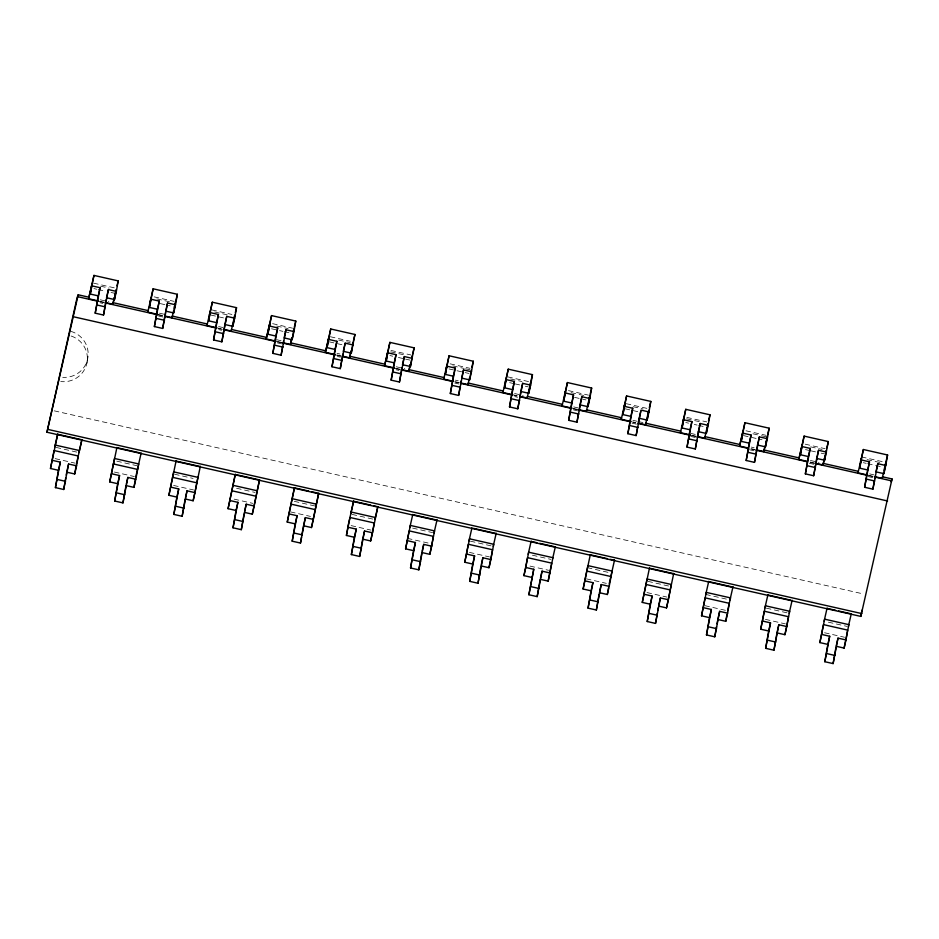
<?xml version="1.0" encoding="UTF-8"?>
<svg xmlns="http://www.w3.org/2000/svg" width="939" height="939" viewBox="0 0 939 939"><rect width="100%" height="100%" fill="white"/><g stroke="black" fill="none" stroke-linecap="round" stroke-linejoin="round"><path stroke-width="0.7" stroke-dasharray="4.7 3.52" d="M86.799 363.487L87.55 359.168M93.595 283.155L114.981 287.991M154.196 296.865L174.149 301.384M211.944 309.94L231.898 314.448M272.615 323.662L292.569 328.181M330.364 336.737L350.317 341.244M390.964 350.447L410.918 354.965M450.133 363.839L470.087 368.346M507.882 376.903L529.267 381.739M568.482 390.612L588.436 395.131M626.231 403.688L647.605 408.524M686.832 417.397L706.785 421.916M746 430.79L765.954 435.297M805.169 444.17L825.123 448.689M861.568 456.941L884.374 462.094M100.532 286.172L109.088 288.097M156.86 298.907L171.109 302.135M214.608 311.983L228.858 315.211M276.7 326.033L288.109 328.615M338.733 340.071L350.13 342.653M390.777 351.843L403.606 354.742M452.798 365.881L464.195 368.464M465.627 368.781L469.899 369.755M510.546 378.945L521.943 381.527M571.147 392.666L583.964 395.565M633.168 406.693L643.145 408.958M686.632 418.794L699.461 421.693M752.937 433.795L760.062 435.414M761.482 435.731L765.766 436.705M810.686 446.87L822.083 449.441M867.084 459.629L879.913 462.528M93.935 288.59L96.787 289.235M98.219 289.552L105.344 291.172M111.037 292.463L113.889 293.109M160.24 303.59L170.217 305.856M210.864 315.046L223.682 317.945M271.535 328.779L282.932 331.361M284.364 331.678L290.069 332.969M329.284 341.843L342.113 344.754M389.885 355.552L392.737 356.198M398.429 357.489L404.134 358.78M405.554 359.109L409.838 360.071M449.053 368.945L469.007 373.464M509.654 382.666L513.926 383.628M515.347 383.945L519.631 384.92M525.324 386.211L528.176 386.856M574.527 397.338L585.924 399.92M625.151 408.794L637.968 411.693M685.74 422.503L688.592 423.149M694.297 424.44L697.149 425.085M698.569 425.414L705.694 427.022M743.488 435.579L762.022 439.769M805.509 449.605L809.794 450.579M811.214 450.896L815.486 451.87M821.191 453.161L825.463 454.124M863.34 462.692L866.192 463.338M867.613 463.666L881.862 466.894M100.297 299.787L108.842 301.724M159.466 313.18L163.738 314.142M218.634 326.572L222.919 327.535M276.465 339.66L282.17 340.939M337.066 353.369L339.918 354.015M396.235 366.762L404.791 368.687M455.403 380.142L458.255 380.788M514.584 393.535L523.129 395.472M573.752 406.927L578.025 407.89M632.921 420.32L637.205 421.282M638.626 421.611L642.898 422.573M690.67 433.384L696.374 434.675M751.27 447.093L754.123 447.739M810.439 460.486L818.996 462.422M869.69 473.89L873.974 474.864M100.027 301.325L104.299 302.299M157.775 314.401L163.48 315.692M218.376 328.11L221.217 328.756M277.627 341.514L281.9 342.489M336.796 354.907L341.068 355.881M395.965 368.299L400.249 369.262M455.145 381.692L459.417 382.654M514.314 395.073L517.166 395.718M573.483 408.465L577.755 409.439M632.663 421.857L635.503 422.503M691.832 435.25L696.104 436.212M751 448.642L755.273 449.605M810.169 462.023L814.453 462.997M868 475.111L873.704 476.402M99.323 301.572L105.039 302.874M157.963 314.847L163.679 316.138M218.036 328.439L222.332 329.413M276.676 341.714L282.404 343.005M336.749 355.306L341.045 356.268M395.389 368.569L399.685 369.543M455.462 382.161L458.326 382.819M514.114 395.436L516.966 396.082M572.755 408.711L577.039 409.674M632.827 422.304L635.691 422.949M691.468 435.567L695.764 436.541M751.54 449.171L754.404 449.816M810.181 462.434L814.477 463.408M868.833 475.709L873.117 476.672M99.992 302.757L102.844 303.403M158.632 316.032L162.917 316.995M218.705 329.624L221.557 330.27M277.345 342.888L281.641 343.862M337.418 356.48L340.282 357.137M396.058 369.755L398.922 370.4M454.699 383.03L458.995 383.992M514.772 396.622L517.635 397.267M573.424 409.885L577.708 410.859M632.064 423.16L636.349 424.135M690.705 436.435L696.433 437.727M749.345 449.699L755.073 450.99M809.418 463.291L813.714 464.265M868.07 476.566L873.786 477.857M54.274 410.848L863.833 594.047M56.129 447.422L77.503 452.269M116.8 461.155L136.754 465.674M174.548 474.218L193.082 478.421M236.569 488.257L255.103 492.447M294.318 501.332L315.692 506.168M352.066 514.396L373.44 519.232M412.667 528.105L432.621 532.624M470.416 541.169L491.79 546.017M532.436 555.207L550.958 559.398M587.333 567.637L608.707 572.473M647.933 581.347L669.307 586.182M705.752 594.434L727.138 599.27M766.353 608.143L787.727 612.979M828.374 622.181L846.908 626.372M55.155 458.631L75.108 463.15M114.417 472.047L134.359 476.554M173.586 485.44L193.54 489.947M234.187 499.149L252.708 503.339M290.503 511.896L310.457 516.403M351.104 525.605L371.058 530.124M407.42 538.352L430.226 543.505M469.441 552.39L489.395 556.897M530.042 566.1L548.576 570.29M586.37 578.847L606.312 583.354M646.959 592.556L666.913 597.075M704.79 605.643L726.164 610.479M765.391 619.353L785.344 623.872M824.559 632.745L844.513 637.252M70.683 331.303A23.886 23.475 9.9 0 1 62.749 377.325M71.129 336.009A23.886 23.475 9.9 0 1 60.742 381.539"/><path stroke-width="1.41" d="M875.125 476.73L882.249 478.338L882.519 476.801L892.05 478.949L860.805 616.407L46.95 432.233L77.104 297.581L78.195 294.787L88.9 297.205L88.63 298.755L98.607 301.008M46.95 432.233L78.195 294.787M66.235 475.064L66.739 472.176L74.709 473.972L76.564 465.826L68.594 464.019L63.711 489.489L55.424 487.611L58.441 470.298L50.471 468.491L57.713 434.264L80.519 439.429M50.471 468.491L54.051 450.52L78.277 456.002L76.564 465.826M55.424 487.611L60.307 462.141L52.338 460.345M108.384 289.588L106.53 297.733L114.499 299.541L116.354 291.395L108.384 289.588L103.513 315.046L95.215 313.18L98.231 295.855L90.273 294.06L91.987 284.235L88.63 298.755M90.273 294.06L93.959 275.409L118.185 280.89L116.354 291.395M63.711 489.489L65.73 477.939M95.215 313.18L100.097 287.71L92.128 285.914M74.709 473.972L76.305 464.782M103.513 315.046L106.283 299.177M105.731 302.616L112.856 304.236L114.312 297.463M114.499 299.541L116.213 289.717L115.321 293.426M122.962 502.893L125.99 485.58L133.96 487.388L135.815 479.23L127.845 477.435L122.962 502.893L114.675 501.015L117.692 483.702L109.734 481.895L116.929 447.445M109.734 481.895L114.499 458.478L138.726 463.96L135.815 479.23M157.775 314.401L147.799 312.135L148.069 310.598L113.126 302.687M114.675 501.015L119.558 475.557L111.588 473.749M167.565 302.98L165.698 311.126L173.668 312.933L175.523 304.776L167.565 302.98L162.682 328.439L154.383 326.561L157.412 309.248L149.442 307.452L151.156 297.628L150.263 301.337M149.442 307.452L153.127 288.801L177.365 294.283L175.523 304.776M154.383 326.561L159.266 301.102L151.296 299.295M133.96 487.388L135.333 479.512M162.682 328.439L165.452 312.57M164.9 316.009L172.025 317.628L172.295 316.079L207.237 323.99L206.967 325.528L216.944 327.793M173.668 312.933L175.382 303.109L174.49 306.818M182.143 516.286L185.159 498.973L193.129 500.769L194.983 492.623L187.025 490.815L182.143 516.286L173.844 514.408L176.872 497.095L168.903 495.287L176.109 460.838M168.903 495.287L173.668 471.871L197.894 477.352L194.983 492.623M173.844 514.408L178.727 488.949L170.757 487.141M226.733 316.373L224.879 324.518L232.837 326.326L234.703 318.168L226.733 316.373L221.85 341.831L213.564 339.953L216.58 322.64L208.611 320.833L210.324 311.009L209.432 314.729M208.611 320.833L212.308 302.194L236.534 307.675L234.703 318.168M213.564 339.953L218.435 314.495L210.477 312.687M193.129 500.769L200.336 466.319M221.85 341.831L224.621 325.962M224.069 329.401L231.194 331.009L231.464 329.472L266.488 337.394L266.218 338.944L276.195 341.197M232.837 326.326L234.55 316.49M244.34 512.365L252.298 514.161L254.164 506.015L246.194 504.208L241.311 529.678L233.025 527.8L236.041 510.487L228.071 508.68L235.278 474.218M228.071 508.68L235.302 474.453M233.025 527.8L237.896 502.33L229.938 500.534M285.984 329.777L284.13 337.923L292.088 339.73L293.954 331.584L285.984 329.777L281.101 355.235L272.815 353.357L275.831 336.045L267.861 334.249L269.575 324.424L266.218 338.944M267.861 334.249L271.559 315.598L295.785 321.079L293.954 331.584M241.311 529.678L244.081 513.797M272.815 353.357L277.686 327.899L269.728 326.091M252.298 514.161L259.504 479.7M254.164 506.015L259.54 479.935L236.734 474.782M281.101 355.235L282.616 346.585M283.12 343.697L283.625 340.81M290.444 344.425L291.912 337.653L290.444 344.425L283.32 342.805M292.088 339.73L293.813 329.906M301.994 534.408L303.508 525.746L311.478 527.554L313.333 519.408L305.363 517.6L300.48 543.059L292.193 541.193L295.21 523.868L287.24 522.072L294.447 487.611M287.24 522.072L294.482 487.846L308.731 491.074M335.376 354.59L325.399 352.325L330.728 328.99L354.954 334.472L351.268 353.123L343.298 351.315L345.153 343.169L353.123 344.965M292.193 541.193L297.076 515.722L289.106 513.926M345.153 343.169L340.282 368.628L331.983 366.75L335 349.437L327.042 347.641L328.756 337.805L325.399 352.325M327.042 347.641L330.728 328.99M300.48 543.059L301.489 537.296M331.983 366.75L336.866 341.291L328.896 339.484M311.478 527.554L318.673 493.092M313.333 519.408L318.708 493.327M340.282 368.628L342.794 354.203M349.625 357.806L351.08 351.045L349.625 357.806L342.5 356.198M351.268 353.123L352.982 343.298M359.66 556.451L362.677 539.139L370.647 540.946L372.501 532.789L364.543 530.993L359.66 556.451L351.362 554.573L354.39 537.261L346.421 535.465L348.252 524.96L353.651 501.238L370.752 505.112M346.421 535.465L349.989 517.483L374.215 522.964L372.501 532.789M394.544 367.971L384.567 365.717L389.896 342.371L414.134 347.853L410.437 366.503L402.467 364.708L404.333 356.562L412.291 358.358M351.362 554.573L356.245 529.115L348.275 527.307M404.333 356.562L399.451 382.02L391.152 380.142L394.18 362.83L386.211 361.022L387.924 351.198L384.567 365.717M386.211 361.022L389.896 342.371M391.152 380.142L396.035 354.684L388.065 352.876M370.647 540.946L377.877 506.72M399.451 382.02L401.962 367.595M401.669 369.59L408.794 371.198L410.261 364.438M410.437 366.503L412.151 356.679M429.816 554.339L431.682 546.181L423.712 544.385L418.829 569.844L410.531 567.966L413.559 550.653L405.589 548.846L410.355 525.429L434.593 530.911L429.816 554.339L421.846 552.531M405.589 548.846L409.169 530.875L433.395 536.357L431.682 546.181M453.713 381.363L443.736 379.11L444.006 377.572L409.064 369.661M410.531 567.966L415.414 542.507L407.444 540.7M463.502 369.943L461.648 378.1L469.606 379.896L471.472 371.75L463.502 369.943L458.619 395.413L450.333 393.535L453.349 376.222L445.379 374.415L447.093 364.59L446.201 368.299M445.379 374.415L449.077 355.764L473.303 361.245L471.472 371.75M418.829 569.844L421.599 553.975M450.333 393.535L455.204 368.065L447.246 366.269M458.619 395.413L460.133 386.751M460.638 383.863L461.143 380.976M460.838 382.983L467.962 384.591L468.232 383.053L503.175 390.953L502.917 392.502L512.882 394.756M469.606 379.896L471.319 370.072M488.996 567.719L490.851 559.574L482.881 557.766L477.998 583.236L469.711 581.358L472.728 564.046L464.758 562.238L469.535 538.822L493.761 544.303L488.996 567.719L481.026 565.924M464.758 562.238L468.338 544.268L492.564 549.749L490.851 559.574M469.711 581.358L474.594 555.9L466.624 554.092M522.671 383.335L520.816 391.481L528.786 393.288L530.641 385.143L522.671 383.335L517.788 408.805L509.501 406.927L512.518 389.615L504.56 387.807L506.274 377.983L505.382 381.692M504.56 387.807L508.245 369.156L532.472 374.638L530.641 385.143M477.998 583.236L480.768 567.367M509.501 406.927L514.384 381.457L506.414 379.661M517.788 408.805L519.302 400.143M519.807 397.256L520.816 391.481M520.018 396.364L527.143 397.983L527.413 396.434L562.355 404.345L562.085 405.883L572.062 408.148M528.786 393.288L530.5 383.464M531.908 577.438L523.939 575.63L528.704 552.214L552.93 557.696L548.165 581.112L540.195 579.316L537.178 596.629L528.88 594.751L533.763 569.28L525.793 567.485L527.507 557.66L551.733 563.142L548.165 581.112M528.88 594.751L533.763 569.28M581.851 396.728L579.985 404.873L587.955 406.681L589.809 398.535L581.851 396.728L576.969 422.186L568.67 420.308L571.698 402.995L563.729 401.199L565.442 391.375L564.55 395.084M563.729 401.199L567.414 382.549L591.652 388.03L589.809 398.535M537.178 596.629L542.049 571.158L550.019 572.966M568.67 420.308L573.553 394.849L565.583 393.042M576.969 422.186L578.471 413.536M578.976 410.648L579.985 404.873M579.187 409.756L586.312 411.376L586.582 409.827L621.524 417.738L621.254 419.275L631.231 421.541M587.955 406.681L589.669 396.857L589.07 399.333M599.364 592.697L607.333 594.504L609.2 586.359L601.23 584.551L596.347 610.01L588.049 608.132L591.077 590.819L583.107 589.023L590.314 554.562M583.107 589.023L587.873 565.607L612.111 571.088L609.2 586.359M588.049 608.132L592.932 582.673L584.962 580.865M640.715 411.47L639.166 418.266L647.124 420.073L648.99 411.916L641.02 410.12L636.137 435.579L627.851 433.701L630.867 416.388L622.897 414.592L624.611 404.756L623.719 408.477M622.897 414.592L626.595 395.941L650.821 401.423L648.99 411.916M596.347 610.01L599.117 594.141M627.851 433.701L632.722 408.242L624.764 406.434M607.333 594.504L608.484 587.943M636.137 435.579L637.651 426.928M638.156 424.041L639.166 418.266M638.356 423.149L645.48 424.757L645.75 423.219L680.693 431.13L680.423 432.668L690.4 434.921M647.124 420.073L648.837 410.237L648.25 412.714M658.544 606.089L666.514 607.897L668.368 599.739L660.399 597.943L655.516 623.402L647.229 621.524L650.246 604.211L642.276 602.415L649.483 567.954M642.276 602.415L647.053 578.987L671.279 584.469L668.368 599.739M647.229 621.524L652.112 596.065L644.142 594.258M700.189 423.501L698.334 431.658L706.304 433.454L708.159 425.308L700.189 423.501L695.306 448.971L687.019 447.093L690.036 429.78L682.066 427.973L683.792 418.148L682.888 421.857M682.066 427.973L685.763 409.322L709.99 414.803L708.159 425.308M655.516 623.402L657.277 613.308M657.781 610.42L658.286 607.533M687.019 447.093L691.902 421.634L683.932 419.827M666.514 607.897L673.709 573.436M695.306 448.971L696.82 440.309M697.325 437.421L698.334 431.658M697.536 436.541L704.661 438.149L704.931 436.612L739.873 444.523L739.603 446.06L748.148 447.997M706.304 433.454L708.018 423.63L707.419 426.106M719.65 611.348L717.795 619.494L725.765 621.301L727.619 613.155L719.65 611.348L714.767 636.806L706.48 634.94L709.497 617.627L701.527 615.82L706.304 592.403L730.53 597.885L727.596 610.796M701.527 615.82L705.107 597.838L729.333 603.331L727.619 613.155M706.48 634.94L711.363 609.47L703.393 607.674M759.369 436.893L757.503 445.051L765.473 446.847L767.327 438.701L759.369 436.893L754.486 462.364L746.188 460.486L749.216 443.173L741.247 441.365L742.96 431.541L739.603 446.06M741.247 441.365L744.932 422.714L769.158 428.196L767.327 438.701M714.767 636.806L716.539 626.712M717.032 623.825L717.537 620.937M746.188 460.486L751.071 435.015L743.101 433.219M725.765 621.301L726.903 614.74M754.486 462.364L757.503 445.051M756.705 449.934L763.83 451.542L764.992 446.084M765.473 446.847L767.186 437.022L766.588 439.499M778.818 624.74L773.947 650.199L765.649 648.321L768.677 631.008L760.707 629.212L765.473 605.784L789.699 611.277L784.934 634.694L776.964 632.886L778.818 624.74L786.788 626.536L784.934 634.694M760.707 629.212L764.276 611.23L788.502 616.712L786.788 626.536M807.329 461.378L798.772 459.453L804.113 436.107L828.339 441.588L824.642 460.239L816.672 458.432L818.538 450.286L826.508 452.093M765.649 648.321L770.532 622.862L762.562 621.055M818.538 450.286L813.655 475.744L805.357 473.878L808.385 456.554L800.415 454.758L802.129 444.933L798.772 459.453M800.415 454.758L804.113 436.107M773.947 650.199L776.717 634.33M805.357 473.878L810.24 448.408L802.27 446.612M813.655 475.744L816.672 458.432M815.874 463.314L822.998 464.934L824.465 458.162M824.642 460.239L826.355 450.415L825.768 452.891M837.999 638.133L833.116 663.591L824.818 661.713L827.846 644.4L819.876 642.593L824.642 619.177L848.879 624.658L844.102 648.086L836.133 646.278L837.999 638.133L845.969 639.929L844.102 648.086M819.876 642.593L823.456 624.623L847.682 630.104L845.969 639.929M866.58 474.794L858.023 472.857L858.293 471.319L823.268 463.385M824.818 661.713L829.7 636.255L821.731 634.447M877.789 463.69L875.934 471.848L883.892 473.643L885.759 465.498L877.789 463.69L872.906 489.16L864.619 487.282L867.636 469.969L859.666 468.162L861.38 458.338L860.488 462.047M859.666 468.162L863.364 449.511L887.59 454.992L885.759 465.498M833.116 663.591L835.886 647.722M864.619 487.282L869.491 461.812L861.533 460.016M872.906 489.16L874.162 481.942M874.667 479.054L875.171 476.167M883.892 473.643L885.606 463.819L885.019 466.296M860.805 616.407L862.014 610.162M76.54 463.479L81.939 439.745M135.791 476.883L141.167 452.927M609.165 583.999L614.54 560.043M54.697 447.105L57.678 434.029M88.9 297.205L93.959 275.409M58.441 470.298L60.307 462.141M98.231 295.855L100.097 287.71M67.045 470.815L68.594 464.019M78.923 452.586L81.904 439.522M114.91 294.846L115.509 292.24M112.856 304.236L114.394 297.475M147.799 312.135L153.127 288.801M117.692 483.702L119.558 475.557M157.412 309.248L159.266 301.102M126.296 484.219L127.845 477.435M172.025 317.628L173.562 310.868M174.079 308.238L177.365 294.283M206.967 325.528L212.308 302.194M176.872 497.095L178.727 488.949M216.58 322.64L218.435 314.495M185.476 497.611L187.025 490.815M231.194 331.009L233.658 320.211M234.151 317.711L234.75 315.093M266.488 337.394L271.559 315.598M236.041 510.487L237.896 502.33M275.831 336.045L277.686 327.899M244.645 511.004L246.194 504.208M293.402 331.115L294.001 328.509M295.21 523.868L297.076 515.722M335 349.437L336.866 341.291M303.813 524.396L305.363 517.6M352.571 344.507L353.17 341.89M350.646 514.067L353.627 501.003M354.39 537.261L356.245 529.115M394.18 362.83L396.035 354.684M362.994 537.777L364.543 530.993M374.872 519.549L377.854 506.485M411.752 357.9L412.338 355.282M408.794 371.198L410.331 364.449M409.815 527.46L412.796 514.396M443.736 379.11L449.077 355.764M413.559 550.653L415.414 542.507M453.349 376.222L455.204 368.065M422.163 551.17L423.712 544.385M434.041 532.941L437.022 519.877M467.962 384.591L469.512 377.842M468.984 540.852L471.965 527.788M502.917 392.502L508.245 369.156M472.728 564.046L474.594 555.9M512.518 389.615L514.384 381.457M481.331 564.562L482.881 557.766M493.21 546.334L496.191 533.27M527.143 397.983L529.608 387.173M530.089 384.673L530.688 382.067M528.164 554.245L531.145 541.169M562.085 405.883L567.414 382.549M523.939 575.63L525.793 567.485M571.698 402.995L573.553 394.849M540.5 577.955L542.049 571.158M552.684 558.412L555.372 546.651M586.312 411.376L588.776 400.566M589.269 398.066L589.856 395.448M621.254 419.275L626.595 395.941M591.077 590.819L592.932 582.673M630.867 416.388L632.722 408.242M599.681 591.347L601.23 584.551M645.48 424.757L647.945 413.958M680.423 432.668L685.763 409.322M650.246 604.211L652.112 596.065M690.036 429.78L691.902 421.634M658.849 604.728L660.399 597.943M704.661 438.149L707.126 427.351M739.873 444.523L744.932 422.714M705.752 594.434L708.734 581.358M749.216 443.173L751.071 435.015M709.497 617.627L711.363 609.47M766.776 438.243L767.374 435.626M729.979 599.915L732.96 586.84M763.83 451.542L765.062 446.142M765.672 443.443L766.294 440.731M764.933 607.815L767.914 594.751M808.385 456.554L810.24 448.408M768.677 631.008L770.532 622.862M789.159 613.308L792.14 600.232M822.998 464.934L825.158 455.474M824.102 621.207L827.083 608.143M858.023 472.857L863.364 449.511M827.846 644.4L829.7 636.255M867.636 469.969L869.491 461.812M848.328 626.689L851.309 613.625M882.249 478.338L883.411 472.88M884.01 470.263L885.5 463.725M116.999 285.843L118.185 280.89M235.337 312.617L236.534 307.675M294.294 327.265L295.785 321.079M353.463 340.657L354.954 334.472M412.644 354.05L414.134 347.853M471.812 367.431L473.303 361.245M530.981 380.823L532.472 374.638M590.162 394.216L591.652 388.03M649.33 407.608L650.821 401.423M708.499 421.001L709.99 414.803M767.679 434.381L769.158 428.196M826.848 447.774L828.339 441.588M885.806 462.422L887.59 454.992M890.947 481.742L892.05 478.949M290.714 342.876L325.669 350.787M349.895 356.268L384.837 364.179M764.1 450.004L799.042 457.903M77.867 296.724L97.891 301.255M105.039 302.874L157.963 314.847M165.111 316.466L216.604 328.11M223.752 329.73L275.244 341.385M282.404 343.005L335.317 354.977M342.477 356.597L393.969 368.252M401.117 369.872L452.61 381.516M461.19 383.464L512.682 395.108M519.83 396.728L571.323 408.383M578.471 410.003L629.963 421.658M638.543 423.595L690.036 435.25M697.196 436.87L748.676 448.513M755.836 450.133L807.329 461.788M815.909 463.725L867.401 475.38M874.549 477L891.71 480.885M97.069 305.022L105.368 306.9M156.25 318.415L164.536 320.293M215.418 331.807L223.717 333.685M274.669 345.212L282.968 347.09M333.838 358.604L342.136 360.482M393.018 371.997L401.305 373.875M452.187 385.389L460.486 387.255M511.356 398.77L519.654 400.648M570.536 412.162L578.823 414.04M629.705 425.555L637.992 427.433M688.874 438.947L697.172 440.825M748.054 452.328L756.341 454.206M807.223 465.721L815.51 467.599M866.474 479.136L874.761 481.003M73.747 316.819L887.59 500.992M48.053 429.452L861.896 613.613M116.964 447.68L139.77 452.833M176.133 461.072L200.359 466.554M311.584 491.719L317.288 493.01M373.605 505.757L376.457 506.391M414.252 514.948L437.058 520.112M473.42 528.34L496.226 533.505M531.169 541.404L536.873 542.695M539.725 543.341L553.975 546.568M590.338 554.796L607.439 558.67M610.291 559.315L614.576 560.278M649.518 568.189L673.744 573.67M708.769 581.593L732.995 587.075M767.938 594.986L790.744 600.15M827.106 608.378L835.663 610.315M838.515 610.96L851.344 613.86M55.248 445.074L79.475 450.556M232.837 485.263L257.075 490.745M292.017 498.656L316.243 504.137M351.186 512.037L375.412 517.53M113.302 463.925L137.528 469.406M172.471 477.317L196.697 482.799M231.651 490.71L255.878 496.191M290.82 504.09L315.046 509.584M586.687 571.041L610.913 576.523M645.856 584.434L670.082 589.915M57.279 479.465L65.577 481.331M116.53 492.869L124.828 494.747M175.71 506.262L183.997 508.14M234.879 519.643L243.166 521.521M294.048 533.035L302.346 534.913M353.228 546.428L361.515 548.306M412.397 559.82L420.684 561.698M471.566 573.213L479.864 575.091M530.735 586.593L539.033 588.471M589.915 599.986L598.202 601.864M649.084 613.378L657.382 615.256M708.335 626.783L716.633 628.661M767.503 640.175L775.802 642.053M826.684 653.567L834.971 655.445"/></g></svg>
